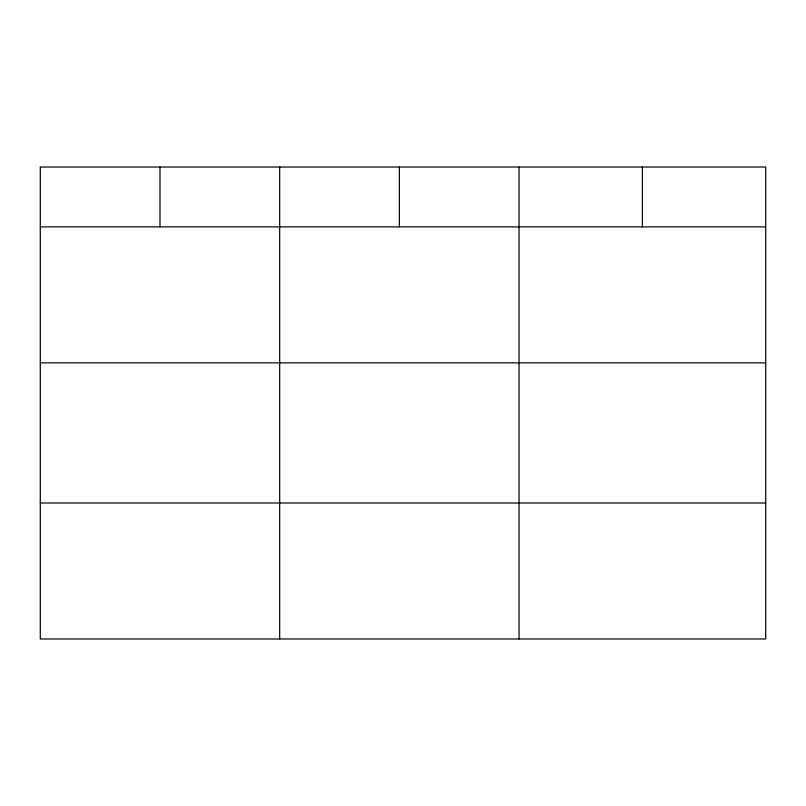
<?xml version="1.0" encoding="UTF-8"?>
<svg xmlns="http://www.w3.org/2000/svg" width="806" height="806" viewBox="0 0 806 806"><rect width="100%" height="100%" fill="white"/><g stroke="black" fill="none" stroke-linecap="round" stroke-linejoin="round"><path stroke-width="1.21" d="M765.7 362.871L765.7 167.023L40.3 167.023L40.3 638.977L765.7 638.977L765.7 362.871L40.3 362.871M40.3 226.879L765.7 226.879M40.3 502.984L765.7 502.984M642.382 167.023L642.382 226.879M519.064 167.023L519.064 638.977M399.373 167.023L399.373 226.879M279.682 167.023L279.682 638.977M159.991 167.023L159.991 226.879"/></g></svg>
